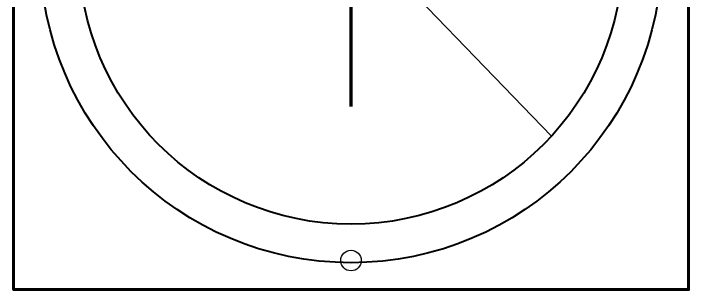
# Model space of a CAD drawing. Header units: millimetres. Extents: x 10 to 831, y 10 to 584.
# Drawn here: x 318.8 to 581.2, y 262.8 to 370.1 of the extents above; entities that cross this region are included whole.
import ezdxf

# ---------------------------------------------------------------- set-up
doc = ezdxf.new("R2010")
doc.units = ezdxf.units.MM
doc.layers.add('C1d1b19', color=7, linetype='Continuous', true_color=0x1d1b19)
doc.layers.add('C2f5d8a', color=7, linetype='Continuous', true_color=0x2f5d8a)

msp = doc.modelspace()

# ---------------------------------------------------------------- linework, layer by layer
at = {"layer": 'C1d1b19', "lineweight": 60}
msp.add_lwpolyline([(318.75, 525.25), (581.25, 525.25), (581.25, 262.75), (318.75, 262.75)], close=True, dxfattribs=at)
at = {"layer": 'C1d1b19', "lineweight": 100}
msp.add_lwpolyline([(450, 333.9), (450, 403.17)], dxfattribs=at)
at = {"layer": 'C1d1b19', "lineweight": 40}
for radius in [120.83, 105.83]:
    msp.add_circle((450, 394), radius, dxfattribs=at)
at = {"layer": 'C1d1b19', "lineweight": 30}
msp.add_circle((450, 274), 4, dxfattribs=at)
at = {"layer": 'C2f5d8a', "lineweight": 30}
msp.add_lwpolyline([(450, 403.17), (527.92, 322.38)], dxfattribs=at)

doc.saveas('drawing.dxf')
